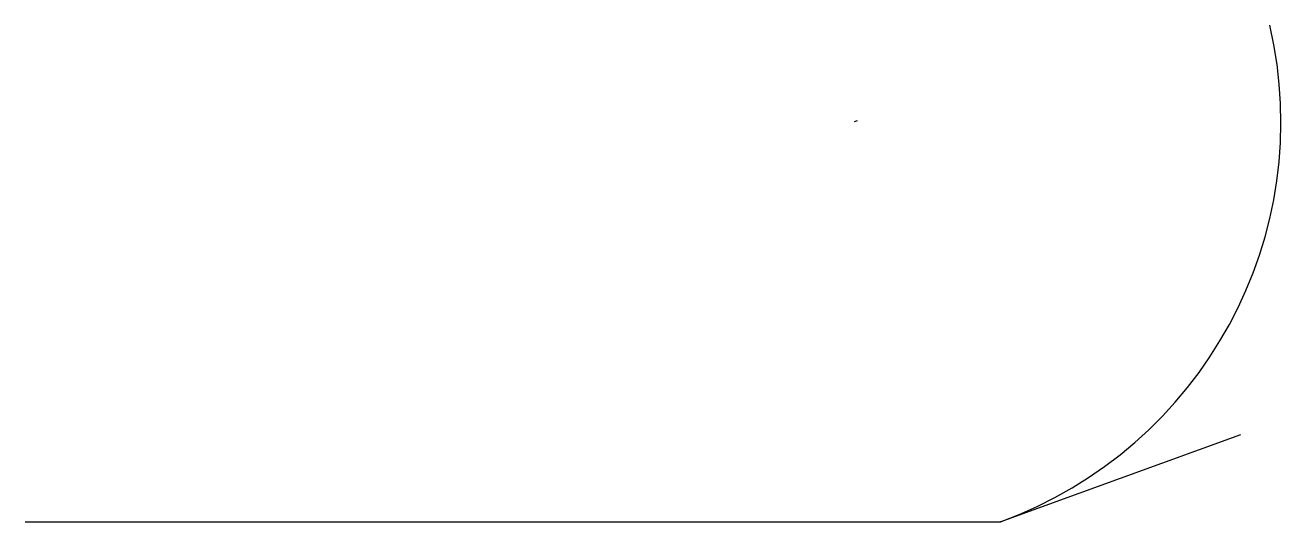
# Model space of a CAD drawing. Header units: metres. Extents: x -913 to 265, y 3 to 469.
import ezdxf

# ---------------------------------------------------------------- set-up
doc = ezdxf.new("R2010")
doc.units = ezdxf.units.M
doc.header["$LTSCALE"] = 0.0125
doc.header["$PDMODE"] = 35
doc.header["$PDSIZE"] = 0.1

msp = doc.modelspace()

# ---------------------------------------------------------------- linework, layer by layer
msp.add_line((-134.8, 378.9), (-132.1, 379.8))
at = {"color": 3}
for p, q in [((2, 3), (227.6, 85.1)), ((-912.9, 3), (2, 3))]:
    msp.add_line(p, q, dxfattribs=at)
msp.add_arc((-134.8, 378.9), 400, 290, 13.09)
msp.add_point((2, 3))

doc.saveas('drawing.dxf')
